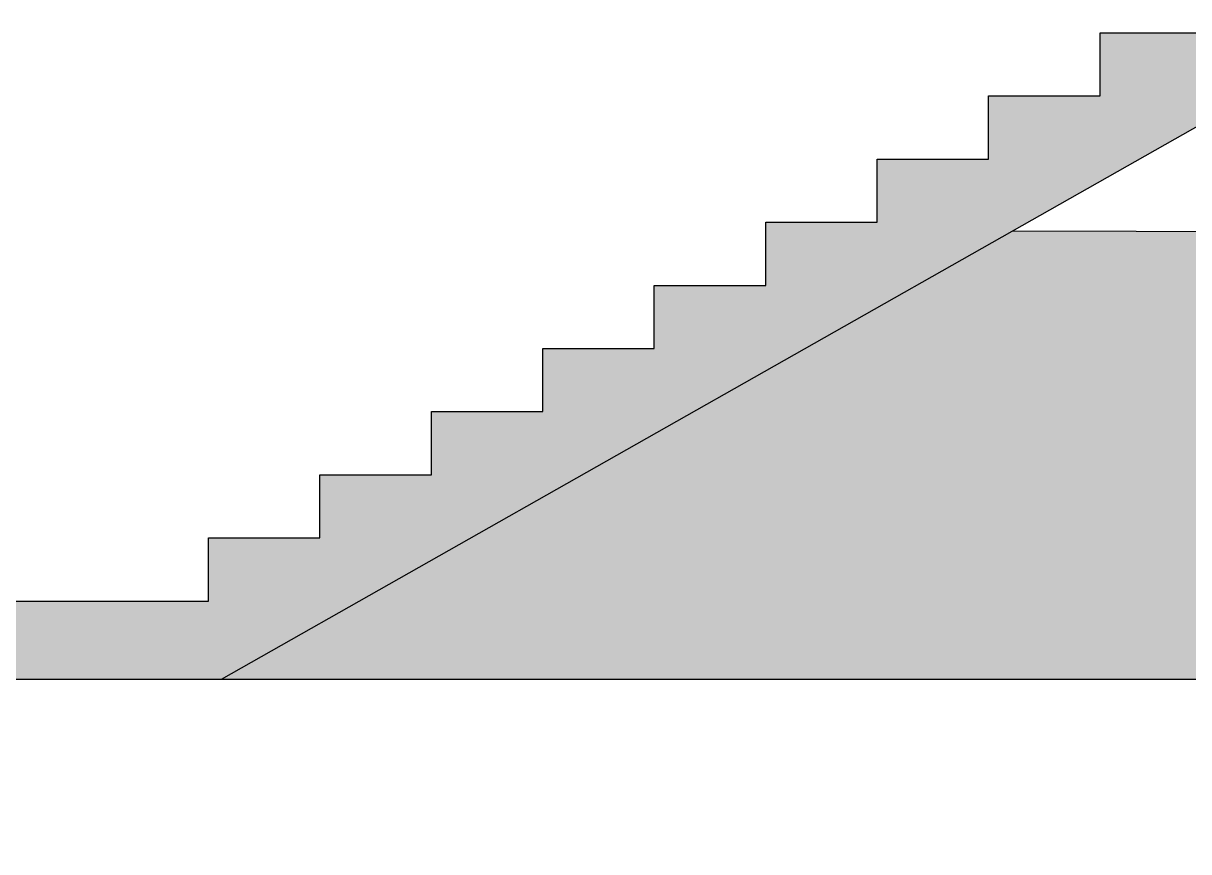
# Model space of a CAD drawing. Header units: millimetres. Extents: x 400392 to 401186, y 4543812 to 4544115.
# Drawn here: x 400618.831 to 400621.968, y 4544035.208 to 4544037.438 of the extents above; entities that cross this region are included whole.
import ezdxf

# ---------------------------------------------------------------- set-up
doc = ezdxf.new("R2010")
doc.units = ezdxf.units.MM
doc.linetypes.add('Dot', pattern=[4, 0, -4])
doc.linetypes.add('HIDDEN', pattern=[0.375, 0.25, -0.125])
for name, color, linetype in [('kesit prota', 1, 'Continuous'), ('kesit tarama prota', 252, 'Continuous'), ('merdiven prota', 2, 'Continuous'), ('tperde prota', 6, 'Continuous')]:
    doc.layers.add(name, color=color, linetype=linetype)

msp = doc.modelspace()

# ---------------------------------------------------------------- hatches: boundary and pattern name
at = {"layer": 'kesit tarama prota'}
h = msp.add_hatch(color=256, dxfattribs=at)
h.dxf.hatch_style = 1
h.paths.add_polyline_path([(400621.49299, 4544036.87925), (400619.36449, 4544035.6731), (400625.22504, 4544035.6731), (400625.22504, 4544036.8731), (400624.12941, 4544036.8731), (400624.12941, 4544038.5831), (400623.82941, 4544038.5831), (400623.82941, 4544038.4331), (400623.52941, 4544038.4331), (400623.52941, 4544038.2631), (400623.22941, 4544038.2631), (400623.22941, 4544038.0931), (400622.92941, 4544038.0931), (400622.92941, 4544037.9231), (400622.62941, 4544037.9231), (400622.62941, 4544037.7531), (400622.32941, 4544037.7531), (400622.32941, 4544037.5831), (400622.02941, 4544037.5831), (400622.02941, 4544037.4131), (400621.72941, 4544037.4131), (400621.72941, 4544037.2431), (400621.42941, 4544037.2431), (400621.42941, 4544037.0731), (400621.12941, 4544037.0731), (400621.12941, 4544036.9031), (400620.82941, 4544036.9031), (400620.82941, 4544036.7331), (400620.52941, 4544036.7331), (400620.52941, 4544036.5631), (400620.22941, 4544036.5631), (400620.22941, 4544036.3931), (400619.92941, 4544036.3931), (400619.92941, 4544036.2231), (400619.62941, 4544036.2231), (400619.62941, 4544036.0531), (400619.32941, 4544036.0531), (400619.32941, 4544035.8831), (400618.12941, 4544035.8831), (400618.12941, 4544035.7131), (400617.82941, 4544035.7131), (400617.82941, 4544035.5431), (400617.52941, 4544035.5431), (400617.52941, 4544035.3731), (400617.22941, 4544035.3731), (400617.22941, 4544035.2031), (400616.92941, 4544035.2031), (400616.92941, 4544035.0331), (400616.62941, 4544035.0331), (400616.62941, 4544034.8631), (400616.32941, 4544034.8631), (400616.32941, 4544034.6931), (400616.02941, 4544034.6931), (400616.02941, 4544034.5231), (400614.56941, 4544034.5231), (400614.56941, 4544034.3231), (400615.96941, 4544034.3231), (400615.96941, 4544031.71224), (400616.56941, 4544031.71224), (400616.56941, 4544034.59922), (400618.46449, 4544035.6731), (400619.36449, 4544035.6731), (400621.49299, 4544036.87925), (400623.82941, 4544038.20322), (400623.82941, 4544036.8731)])

# ---------------------------------------------------------------- linework, layer by layer
at = {"layer": 'kesit prota', "color": 1}
msp.add_lwpolyline([(400621.49299, 4544036.87925), (400623.82941, 4544038.20322), (400623.82941, 4544036.8731)], close=True, dxfattribs=at)
msp.add_lwpolyline([(400618.12941, 4544035.8831), (400619.32941, 4544035.8831), (400619.32941, 4544036.0531), (400619.62941, 4544036.0531), (400619.62941, 4544036.2231), (400619.92941, 4544036.2231), (400619.92941, 4544036.3931), (400620.22941, 4544036.3931), (400620.22941, 4544036.5631), (400620.52941, 4544036.5631), (400620.52941, 4544036.7331), (400620.82941, 4544036.7331), (400620.82941, 4544036.9031), (400621.12941, 4544036.9031), (400621.12941, 4544037.0731), (400621.42941, 4544037.0731), (400621.42941, 4544037.2431), (400621.72941, 4544037.2431), (400621.72941, 4544037.4131), (400622.02941, 4544037.4131)], dxfattribs=at)
at = {"layer": 'kesit prota'}
msp.add_lwpolyline([(400616.56941, 4544031.71224), (400616.56941, 4544034.59922), (400618.46449, 4544035.6731), (400625.22504, 4544035.6731)], dxfattribs=at)
at = {"layer": 'merdiven prota', "linetype": 'HIDDEN', "ltscale": 10}
msp.add_lwpolyline([(400619.36449, 4544035.6731), (400621.49299, 4544036.87925)], dxfattribs=at)
at = {"layer": 'tperde prota', "color": 4, "linetype": 'Dot'}
msp.add_line((400614.56941, 4544036.8731), (400621.23941, 4544036.8731), dxfattribs=at)

doc.saveas('drawing.dxf')
